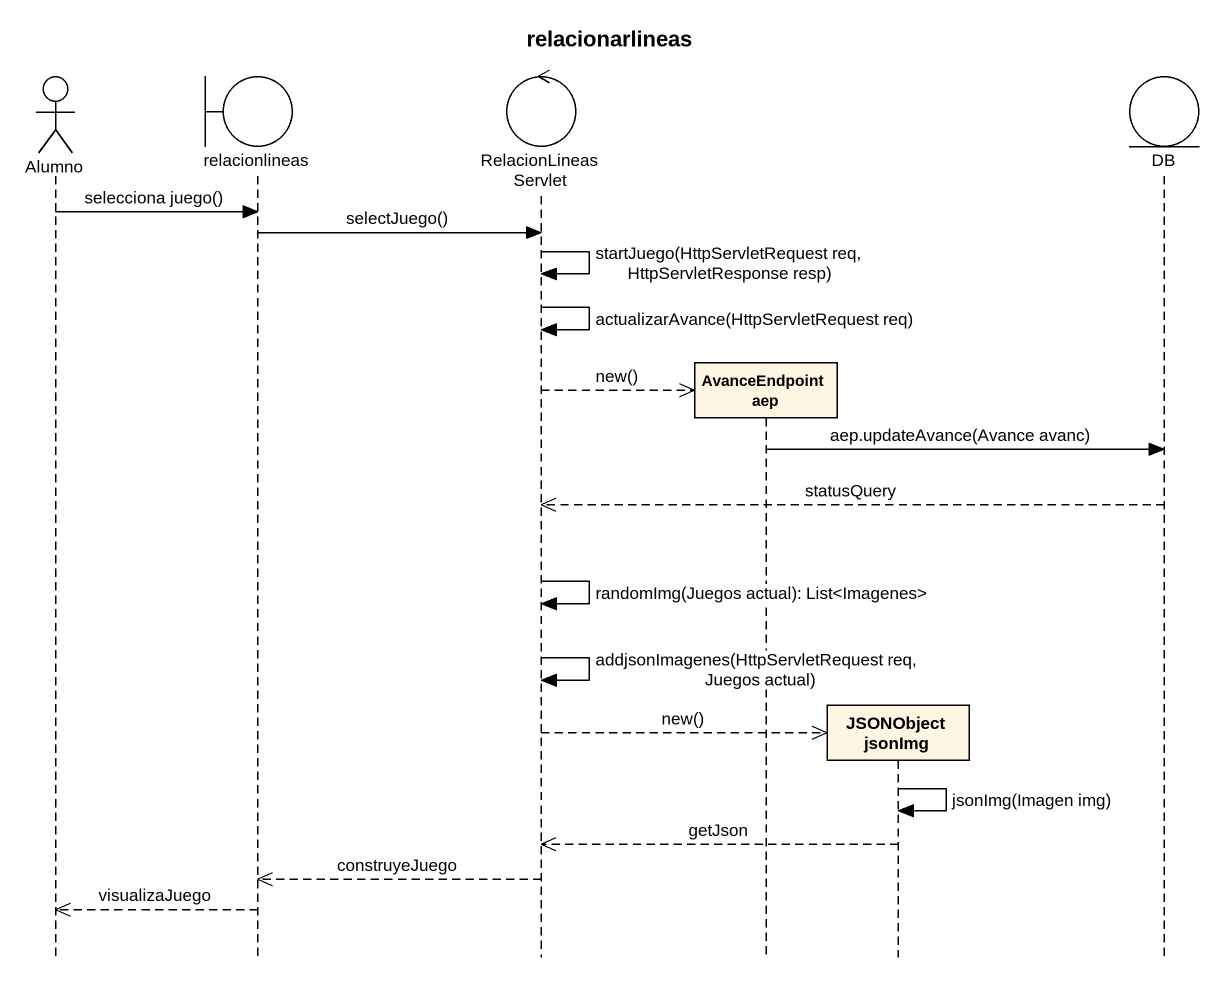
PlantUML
@startuml
title relacionarlineas
hide footbox
actor Alumno
boundary relacionlineas
control RelacionLineasServlet
participant "AvanceEndpoint aep" as AvanceEndpoint_aep
participant "JSONObject jsonImg" as JSONObject_jsonImg
entity DB

Alumno -> relacionlineas : selecciona juego()
relacionlineas -> RelacionLineasServlet : selectJuego()
RelacionLineasServlet -> RelacionLineasServlet : startJuego(HttpServletRequest req, HttpServletResponse resp)
RelacionLineasServlet -> RelacionLineasServlet : actualizarAvance(HttpServletRequest req)
RelacionLineasServlet -->> AvanceEndpoint_aep ** : new()
AvanceEndpoint_aep -> DB : aep.updateAvance(Avance avanc)
DB -->> RelacionLineasServlet : statusQuery
RelacionLineasServlet -> RelacionLineasServlet : randomImg(Juegos actual): List<Imagenes>
RelacionLineasServlet -> RelacionLineasServlet : addjsonImagenes(HttpServletRequest req, Juegos actual)
RelacionLineasServlet -->> JSONObject_jsonImg ** : new()
JSONObject_jsonImg -> JSONObject_jsonImg : jsonImg(Imagen img)
JSONObject_jsonImg -->> RelacionLineasServlet : getJson
RelacionLineasServlet -->> relacionlineas : construyeJuego
relacionlineas -->> Alumno : visualizaJuego
@enduml
